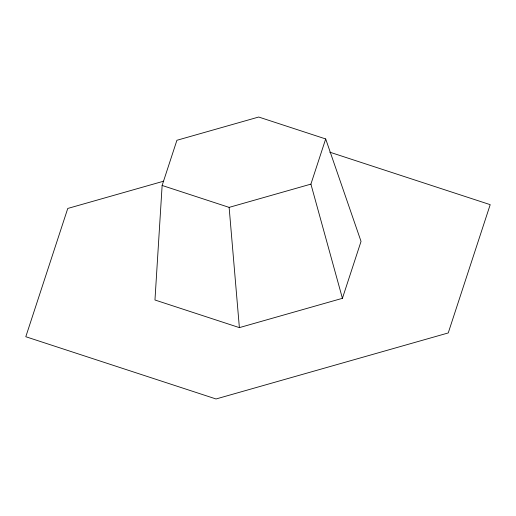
<?xml version="1.0" encoding="UTF-8"?>
<svg xmlns="http://www.w3.org/2000/svg" width="516" height="516" viewBox="0 0 516 516"><rect width="100%" height="100%" fill="white"/><g stroke="black" fill="none" stroke-linecap="round" stroke-linejoin="round"><path stroke-width="0.77" d="M162.134 185.457L154.961 300.002L239.379 327.621L342.418 298.319L361.039 241.398L325.686 138.946L258.69 117.029L176.911 140.281L162.134 185.457L229.13 207.38L310.909 184.122L325.686 138.946M163.74 181.161L67.764 208.451L25.8 336.729L216.036 398.971L448.236 332.943L490.2 204.665L329.756 152.168M310.909 184.122L342.418 298.319M229.13 207.38L239.379 327.621"/></g></svg>
